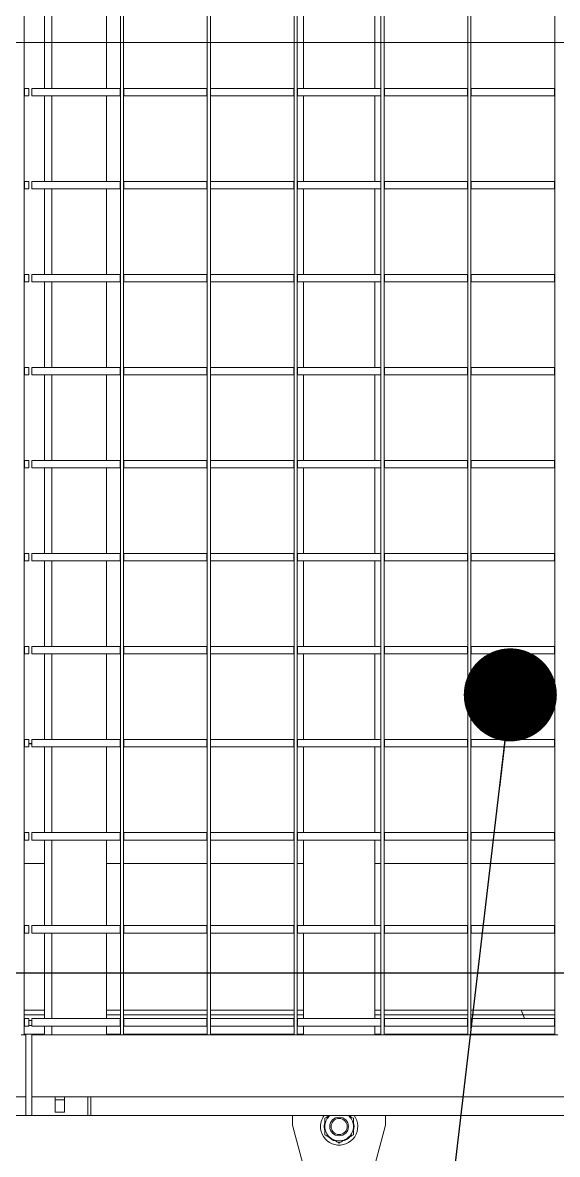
# Model space of a CAD drawing. Extents: x 28911 to 70911, y -59 to 29641.
# Drawn here: x 50763 to 51624, y 19470 to 21295 of the extents above; entities that cross this region are included whole.
import ezdxf
from ezdxf.lldxf.tags import DXFTag

# ---------------------------------------------------------------- set-up
doc = ezdxf.new("R2010")
doc.units = 0
doc.header["$LTSCALE"] = 300
doc.header["$MEASUREMENT"] = 0
doc.linetypes.add('CONTINUA', pattern=[0])
for name, color, linetype, lineweight in [('20 CENTERLINE 0.05', 6, 'CENTER', 9), ('21 CONTINUA 0.05', 6, 'Continuous', 9), ('22 CONTINUA 0.18', 3, 'Continuous', 18), ('23 CONTINUA 0.35', 4, 'Continuous', 35)]:
    doc.layers.add(name, color=color, linetype=linetype, lineweight=lineweight)
doc.styles.get("Standard").update_dxf_attribs({"font": 'STANDARD'})
tags = doc.linetypes.add('CENTER', pattern=[2, 1.25, -0.25, 0.25, -0.25]).pattern_tags.tags
tags[10:11] = [DXFTag(74, 4), DXFTag(75, 0), DXFTag(340, '0'), DXFTag(46, 1.0), DXFTag(50, 0.0), DXFTag(44, 0.0), DXFTag(45, 0.0)]
tags[8:9] = [DXFTag(74, 4), DXFTag(75, 0), DXFTag(340, '0'), DXFTag(46, 1.0), DXFTag(50, 0.0), DXFTag(44, 0.0), DXFTag(45, 0.0)]
tags[6:7] = [DXFTag(74, 4), DXFTag(75, 0), DXFTag(340, '0'), DXFTag(46, 1.0), DXFTag(50, 0.0), DXFTag(44, 0.0), DXFTag(45, 0.0)]
tags[4:5] = [DXFTag(74, 4), DXFTag(75, 0), DXFTag(340, '0'), DXFTag(46, 1.0), DXFTag(50, 0.0), DXFTag(44, 0.0), DXFTag(45, 0.0)]
doc.dimstyles.new('sc1a50_pollici', dxfattribs={"dimscale": 50, "dimtxt": 3, "dimasz": 3, "dimexe": 0, "dimexo": 0, "dimgap": 1, "dimtad": 1, "dimzin": 12, "dimdsep": 46, "dimtxsty": 'Standard', "dimblk": 'CLOSEDBLANK', "dimcen": 1, "dimclrd": 253, "dimclre": 253, "dimclrt": 2, "dimadec": 0, "dimazin": 3, "dimtfac": 1, "dimtmove": 0, "dimatfit": 1, "dimldrblk": 'CLOSEDBLANK', "dimfxl": 1, "dimtolj": 1, "dimtzin": 0, "dimarcsym": 0})

# ---------------------------------------------------------------- blocks, each defined once
blk = doc.blocks.new('A$Cdbd99e87')
at = {"layer": '21 CONTINUA 0.05', "color": 253, "linetype": 'Continuous'}
for p, q in [((4152.5, 1600), (4152.5, -1600)), ((4287.5, 1600), (4287.5, -1600)), ((4292.5, 1600), (4292.5, -1600)), ((4427.5, 1600), (4427.5, -1600)), ((4432.5, 1600), (4432.5, -1600)), ((4442.5, 1586), (4442.5, 1600)), ((4557.5, 1586), (4557.5, 1600)), ((4567.5, 1600), (4567.5, -1600)), ((4572.5, 1600), (4572.5, -1600)), ((4707.5, 1600), (4707.5, -1600)), ((4712.5, 1600), (4712.5, -1600)), ((4847.5, 1600), (4847.5, -1600)), ((4852.5, 1600), (4852.5, -1600)), ((4875, 1586), (4875, 1600)), ((4963, 1586), (4963, 1600)), ((4975, 1586), (4975, 1600)), ((5007.5, 1600), (5007.5, -1600)), ((4153, 1586), (4152.5, 1586)), ((4152.5, 1574), (4153, 1574)), ((4153, 1586), (4153, 1574)), ((4287, 1586), (4153, 1586)), ((4287, 1574), (4153, 1574)), ((4201.5, 1574), (4203.6, 1568.1)), ((4287, 1586), (4287, 1574)), ((4287.5, 1586), (4287, 1586)), ((4287, 1574), (4287.5, 1574)), ((4293, 1586), (4292.5, 1586)), ((4292.5, 1574), (4293, 1574)), ((4293, 1586), (4293, 1574)), ((4427, 1586), (4293, 1586)), ((4427, 1574), (4293, 1574)), ((4427, 1586), (4427, 1574)), ((4427.5, 1586), (4427, 1586)), ((4427, 1574), (4427.5, 1574)), ((4433, 1586), (4432.5, 1586)), ((4432.5, 1574), (4433, 1574)), ((4433, 1586), (4433, 1574)), ((4567, 1586), (4433, 1586)), ((4567, 1574), (4433, 1574)), ((4442.5, 1436), (4442.5, 1574)), ((4557.5, 1436), (4557.5, 1574)), ((4567, 1586), (4567, 1574)), ((4567.5, 1586), (4567, 1586)), ((4567, 1574), (4567.5, 1574)), ((4573, 1586), (4572.5, 1586)), ((4572.5, 1574), (4573, 1574)), ((4573, 1586), (4573, 1574)), ((4707, 1586), (4573, 1586)), ((4707, 1574), (4573, 1574)), ((4707, 1586), (4707, 1574)), ((4707.5, 1586), (4707, 1586)), ((4707, 1574), (4707.5, 1574)), ((4713, 1586), (4712.5, 1586)), ((4712.5, 1574), (4713, 1574)), ((4713, 1586), (4713, 1574)), ((4847, 1586), (4713, 1586)), ((4847, 1574), (4713, 1574)), ((4847, 1586), (4847, 1574)), ((4847.5, 1586), (4847, 1586)), ((4847, 1574), (4847.5, 1574)), ((4853, 1586), (4852.5, 1586)), ((4852.5, 1574), (4853, 1574)), ((4853, 1586), (4853, 1574)), ((4995, 1586), (4853, 1586)), ((4995, 1574), (4853, 1574)), ((4875, 1436), (4875, 1574)), ((4963, 1436), (4963, 1574)), ((4975, 1436), (4975, 1574)), ((4995, 1586), (4995, 1574)), ((5000, 1585), (4995, 1585)), ((5000, 1577.2), (4995, 1577.2)), ((5000, 1586), (5000, 1574)), ((5007, 1586), (5000, 1586)), ((5007, 1574), (5000, 1574)), ((5007, 1586), (5007, 1574)), ((5007.5, 1586), (5007, 1586)), ((5007, 1574), (5007.5, 1574)), ((4152.5, 1568.1), (4203.6, 1568.1)), ((4287.5, 1560.3), (4152.5, 1560.3)), ((4203.6, 1568.1), (4287.5, 1568.1)), ((4206.4, 1560.3), (4203.6, 1568.1)), ((4292.5, 1568.1), (4427.5, 1568.1)), ((4427.5, 1560.3), (4292.5, 1560.3)), ((4432.5, 1568.1), (4442.5, 1568.1)), ((4442.5, 1560.3), (4432.5, 1560.3)), ((4557.5, 1568.1), (4567.5, 1568.1)), ((4567.5, 1560.3), (4557.5, 1560.3)), ((4572.5, 1568.1), (4707.5, 1568.1)), ((4707.5, 1560.3), (4572.5, 1560.3)), ((4712.5, 1568.1), (4847.5, 1568.1)), ((4847.5, 1560.3), (4712.5, 1560.3)), ((4852.5, 1568.1), (4875, 1568.1)), ((4875, 1560.3), (4852.5, 1560.3)), ((4975, 1568.1), (5007.5, 1568.1)), ((5007.5, 1560.3), (4975, 1560.3)), ((4153, 1436), (4152.5, 1436)), ((4152.5, 1424), (4153, 1424)), ((4153, 1436), (4153, 1424)), ((4287, 1436), (4153, 1436)), ((4287, 1424), (4153, 1424)), ((4287, 1436), (4287, 1424)), ((4287.5, 1436), (4287, 1436)), ((4287, 1424), (4287.5, 1424)), ((4293, 1436), (4292.5, 1436)), ((4292.5, 1424), (4293, 1424)), ((4293, 1436), (4293, 1424)), ((4427, 1436), (4293, 1436)), ((4427, 1424), (4293, 1424)), ((4427, 1436), (4427, 1424)), ((4427.5, 1436), (4427, 1436)), ((4427, 1424), (4427.5, 1424)), ((4433, 1436), (4432.5, 1436)), ((4432.5, 1424), (4433, 1424)), ((4433, 1436), (4433, 1424)), ((4567, 1436), (4433, 1436)), ((4567, 1424), (4433, 1424)), ((4442.5, 1286), (4442.5, 1424)), ((4557.5, 1286), (4557.5, 1424)), ((4567, 1436), (4567, 1424)), ((4567.5, 1436), (4567, 1436)), ((4567, 1424), (4567.5, 1424)), ((4573, 1436), (4572.5, 1436)), ((4572.5, 1424), (4573, 1424)), ((4573, 1436), (4573, 1424)), ((4707, 1436), (4573, 1436)), ((4707, 1424), (4573, 1424)), ((4707, 1436), (4707, 1424)), ((4707.5, 1436), (4707, 1436)), ((4707, 1424), (4707.5, 1424)), ((4713, 1436), (4712.5, 1436)), ((4712.5, 1424), (4713, 1424)), ((4713, 1436), (4713, 1424)), ((4847, 1436), (4713, 1436)), ((4847, 1424), (4713, 1424)), ((4847, 1436), (4847, 1424)), ((4847.5, 1436), (4847, 1436)), ((4847, 1424), (4847.5, 1424)), ((4853, 1436), (4852.5, 1436)), ((4852.5, 1424), (4853, 1424)), ((4853, 1436), (4853, 1424)), ((4995, 1436), (4853, 1436)), ((4995, 1424), (4853, 1424)), ((4875, 1286), (4875, 1424)), ((4963, 1286), (4963, 1424)), ((4975, 1286), (4975, 1424)), ((4995, 1436), (4995, 1424)), ((5007, 1436), (5000, 1436)), ((5000, 1436), (5000, 1424)), ((5007, 1424), (5000, 1424)), ((5007, 1436), (5007, 1424)), ((5007.5, 1436), (5007, 1436)), ((5007, 1424), (5007.5, 1424)), ((4152.5, 1324), (4287.5, 1324)), ((4292.5, 1324), (4427.5, 1324)), ((4432.5, 1324), (4442.5, 1324)), ((4557.5, 1324), (4567.5, 1324)), ((4572.5, 1324), (4707.5, 1324)), ((4712.5, 1324), (4847.5, 1324)), ((4852.5, 1324), (4875, 1324)), ((4975, 1324), (5007.5, 1324)), ((4153, 1286), (4152.5, 1286)), ((4153, 1286), (4153, 1274)), ((4287, 1286), (4153, 1286)), ((4287, 1286), (4287, 1274)), ((4287.5, 1286), (4287, 1286)), ((4293, 1286), (4292.5, 1286)), ((4293, 1286), (4293, 1274)), ((4427, 1286), (4293, 1286)), ((4427, 1286), (4427, 1274)), ((4427.5, 1286), (4427, 1286)), ((4433, 1286), (4432.5, 1286)), ((4433, 1286), (4433, 1274)), ((4567, 1286), (4433, 1286)), ((4567, 1286), (4567, 1274)), ((4567.5, 1286), (4567, 1286)), ((4573, 1286), (4572.5, 1286)), ((4573, 1286), (4573, 1274)), ((4707, 1286), (4573, 1286)), ((4707, 1286), (4707, 1274)), ((4707.5, 1286), (4707, 1286)), ((4713, 1286), (4712.5, 1286)), ((4713, 1286), (4713, 1274)), ((4847, 1286), (4713, 1286)), ((4847, 1286), (4847, 1274)), ((4847.5, 1286), (4847, 1286)), ((4853, 1286), (4852.5, 1286)), ((4853, 1286), (4853, 1274)), ((4995, 1286), (4853, 1286)), ((4995, 1286), (4995, 1274)), ((5000, 1286), (5000, 1274)), ((5007, 1286), (5000, 1286)), ((5007, 1286), (5007, 1274)), ((5007.5, 1286), (5007, 1286)), ((4152.5, 1274), (4153, 1274)), ((4287, 1274), (4153, 1274)), ((4287, 1274), (4287.5, 1274)), ((4292.5, 1274), (4293, 1274)), ((4427, 1274), (4293, 1274)), ((4427, 1274), (4427.5, 1274)), ((4432.5, 1274), (4433, 1274)), ((4567, 1274), (4433, 1274)), ((4442.5, 1136), (4442.5, 1274)), ((4557.5, 1136), (4557.5, 1274)), ((4567, 1274), (4567.5, 1274)), ((4572.5, 1274), (4573, 1274)), ((4707, 1274), (4573, 1274)), ((4707, 1274), (4707.5, 1274)), ((4712.5, 1274), (4713, 1274)), ((4847, 1274), (4713, 1274)), ((4847, 1274), (4847.5, 1274)), ((4852.5, 1274), (4853, 1274)), ((4995, 1274), (4853, 1274)), ((4875, 1136), (4875, 1274)), ((4963, 1136), (4963, 1274)), ((4975, 1136), (4975, 1274)), ((5007, 1274), (5000, 1274)), ((5007, 1274), (5007.5, 1274)), ((4153, 1136), (4152.5, 1136)), ((4153, 1136), (4153, 1124)), ((4287, 1136), (4153, 1136)), ((4287, 1136), (4287, 1124)), ((4287.5, 1136), (4287, 1136)), ((4293, 1136), (4292.5, 1136)), ((4293, 1136), (4293, 1124)), ((4427, 1136), (4293, 1136)), ((4427, 1136), (4427, 1124)), ((4427.5, 1136), (4427, 1136)), ((4433, 1136), (4432.5, 1136)), ((4433, 1136), (4433, 1124)), ((4567, 1136), (4433, 1136)), ((4567, 1136), (4567, 1124)), ((4567.5, 1136), (4567, 1136)), ((4573, 1136), (4572.5, 1136)), ((4573, 1136), (4573, 1124)), ((4707, 1136), (4573, 1136)), ((4707, 1136), (4707, 1124)), ((4707.5, 1136), (4707, 1136)), ((4713, 1136), (4712.5, 1136)), ((4713, 1136), (4713, 1124)), ((4847, 1136), (4713, 1136)), ((4847, 1136), (4847, 1124)), ((4847.5, 1136), (4847, 1136)), ((4853, 1136), (4852.5, 1136)), ((4853, 1136), (4853, 1124)), ((4995, 1136), (4853, 1136)), ((4995, 1136), (4995, 1124)), ((5000, 1136), (5000, 1124)), ((5007, 1136), (5000, 1136)), ((5007, 1136), (5007, 1124)), ((5007.5, 1136), (5007, 1136)), ((4152.5, 1124), (4153, 1124)), ((4287, 1124), (4153, 1124)), ((4287, 1124), (4287.5, 1124)), ((4292.5, 1124), (4293, 1124)), ((4427, 1124), (4293, 1124)), ((4427, 1124), (4427.5, 1124)), ((4432.5, 1124), (4433, 1124)), ((4567, 1124), (4433, 1124)), ((4442.5, 986), (4442.5, 1124)), ((4557.5, 986), (4557.5, 1124)), ((4567, 1124), (4567.5, 1124)), ((4572.5, 1124), (4573, 1124)), ((4707, 1124), (4573, 1124)), ((4707, 1124), (4707.5, 1124)), ((4712.5, 1124), (4713, 1124)), ((4847, 1124), (4713, 1124)), ((4847, 1124), (4847.5, 1124)), ((4852.5, 1124), (4853, 1124)), ((4995, 1124), (4853, 1124)), ((4875, 986), (4875, 1124)), ((4963, 986), (4963, 1124)), ((4975, 986), (4975, 1124)), ((4995, 1131), (5000, 1131)), ((4995, 1130.5), (5000, 1130.5)), ((4995, 1130.3), (5000, 1130.3)), ((5007, 1124), (5000, 1124)), ((5007, 1124), (5007.5, 1124)), ((4153, 986), (4152.5, 986)), ((4153, 986), (4153, 974)), ((4287, 986), (4153, 986)), ((4287, 986), (4287, 974)), ((4287.5, 986), (4287, 986)), ((4293, 986), (4292.5, 986)), ((4293, 986), (4293, 974)), ((4427, 986), (4293, 986)), ((4427, 986), (4427, 974)), ((4427.5, 986), (4427, 986)), ((4433, 986), (4432.5, 986)), ((4433, 986), (4433, 974)), ((4567, 986), (4433, 986)), ((4567, 986), (4567, 974)), ((4567.5, 986), (4567, 986)), ((4573, 986), (4572.5, 986)), ((4573, 986), (4573, 974)), ((4707, 986), (4573, 986)), ((4707, 986), (4707, 974)), ((4707.5, 986), (4707, 986)), ((4713, 986), (4712.5, 986)), ((4713, 986), (4713, 974)), ((4847, 986), (4713, 986)), ((4847, 986), (4847, 974)), ((4847.5, 986), (4847, 986)), ((4853, 986), (4852.5, 986)), ((4853, 986), (4853, 974)), ((4995, 986), (4853, 986)), ((4995, 986), (4995, 974)), ((5000, 986), (5000, 974)), ((5007, 986), (5000, 986)), ((5007, 986), (5007, 974)), ((5007.5, 986), (5007, 986)), ((4152.5, 974), (4153, 974)), ((4287, 974), (4153, 974)), ((4287, 974), (4287.5, 974)), ((4292.5, 974), (4293, 974)), ((4427, 974), (4293, 974)), ((4427, 974), (4427.5, 974)), ((4432.5, 974), (4433, 974)), ((4567, 974), (4433, 974)), ((4442.5, 836), (4442.5, 974)), ((4557.5, 836), (4557.5, 974)), ((4567, 974), (4567.5, 974)), ((4572.5, 974), (4573, 974)), ((4707, 974), (4573, 974)), ((4707, 974), (4707.5, 974)), ((4712.5, 974), (4713, 974)), ((4847, 974), (4713, 974)), ((4847, 974), (4847.5, 974)), ((4852.5, 974), (4853, 974)), ((4995, 974), (4853, 974)), ((4875, 836), (4875, 974)), ((4963, 836), (4963, 974)), ((4975, 836), (4975, 974)), ((5007, 974), (5000, 974)), ((5007, 974), (5007.5, 974)), ((4153, 836), (4152.5, 836)), ((4152.5, 824), (4153, 824)), ((4153, 836), (4153, 824)), ((4287, 836), (4153, 836)), ((4287, 824), (4153, 824)), ((4287, 836), (4287, 824)), ((4287.5, 836), (4287, 836)), ((4287, 824), (4287.5, 824)), ((4293, 836), (4292.5, 836)), ((4292.5, 824), (4293, 824)), ((4293, 836), (4293, 824)), ((4427, 836), (4293, 836)), ((4427, 824), (4293, 824)), ((4427, 836), (4427, 824)), ((4427.5, 836), (4427, 836)), ((4427, 824), (4427.5, 824)), ((4433, 836), (4432.5, 836)), ((4432.5, 824), (4433, 824)), ((4433, 836), (4433, 824)), ((4567, 836), (4433, 836)), ((4567, 824), (4433, 824)), ((4442.5, 686), (4442.5, 824)), ((4557.5, 686), (4557.5, 824)), ((4567, 836), (4567, 824)), ((4567.5, 836), (4567, 836)), ((4567, 824), (4567.5, 824)), ((4573, 836), (4572.5, 836)), ((4572.5, 824), (4573, 824)), ((4573, 836), (4573, 824)), ((4707, 836), (4573, 836)), ((4707, 824), (4573, 824)), ((4707, 836), (4707, 824)), ((4707.5, 836), (4707, 836)), ((4707, 824), (4707.5, 824)), ((4713, 836), (4712.5, 836)), ((4712.5, 824), (4713, 824)), ((4713, 836), (4713, 824)), ((4847, 836), (4713, 836)), ((4847, 824), (4713, 824)), ((4847, 836), (4847, 824)), ((4847.5, 836), (4847, 836)), ((4847, 824), (4847.5, 824)), ((4853, 836), (4852.5, 836)), ((4852.5, 824), (4853, 824)), ((4853, 836), (4853, 824)), ((4995, 836), (4853, 836)), ((4995, 824), (4853, 824)), ((4875, 686), (4875, 824)), ((4963, 686), (4963, 824)), ((4975, 686), (4975, 824)), ((4995, 836), (4995, 824)), ((5007, 836), (5000, 836)), ((5000, 836), (5000, 824)), ((5007, 824), (5000, 824)), ((5007, 836), (5007, 824)), ((5007.5, 836), (5007, 836)), ((5007, 824), (5007.5, 824)), ((4153, 686), (4152.5, 686)), ((4153, 686), (4153, 674)), ((4287, 686), (4153, 686)), ((4287, 686), (4287, 674)), ((4287.5, 686), (4287, 686)), ((4293, 686), (4292.5, 686)), ((4293, 686), (4293, 674)), ((4427, 686), (4293, 686)), ((4427, 686), (4427, 674)), ((4427.5, 686), (4427, 686)), ((4433, 686), (4432.5, 686)), ((4433, 686), (4433, 674)), ((4567, 686), (4433, 686)), ((4567, 686), (4567, 674)), ((4567.5, 686), (4567, 686)), ((4573, 686), (4572.5, 686)), ((4573, 686), (4573, 674)), ((4707, 686), (4573, 686)), ((4707, 686), (4707, 674)), ((4707.5, 686), (4707, 686)), ((4713, 686), (4712.5, 686)), ((4713, 686), (4713, 674)), ((4847, 686), (4713, 686)), ((4847, 686), (4847, 674)), ((4847.5, 686), (4847, 686)), ((4853, 686), (4852.5, 686)), ((4853, 686), (4853, 674)), ((4995, 686), (4853, 686)), ((4995, 686), (4995, 674)), ((5000, 686), (5000, 674)), ((5007, 686), (5000, 686)), ((5007, 686), (5007, 674)), ((5007.5, 686), (5007, 686)), ((4152.5, 674), (4153, 674)), ((4287, 674), (4153, 674)), ((4287, 674), (4287.5, 674)), ((4292.5, 674), (4293, 674)), ((4427, 674), (4293, 674)), ((4427, 674), (4427.5, 674)), ((4432.5, 674), (4433, 674)), ((4567, 674), (4433, 674)), ((4442.5, 536), (4442.5, 674)), ((4557.5, 536), (4557.5, 674)), ((4567, 674), (4567.5, 674)), ((4572.5, 674), (4573, 674)), ((4707, 674), (4573, 674)), ((4707, 674), (4707.5, 674)), ((4712.5, 674), (4713, 674)), ((4847, 674), (4713, 674)), ((4847, 674), (4847.5, 674)), ((4852.5, 674), (4853, 674)), ((4995, 674), (4853, 674)), ((4875, 536), (4875, 674)), ((4963, 536), (4963, 674)), ((4975, 536), (4975, 674)), ((5007, 674), (5000, 674)), ((5007, 674), (5007.5, 674)), ((4153, 536), (4152.5, 536)), ((4153, 536), (4153, 524)), ((4287, 536), (4153, 536)), ((4287, 536), (4287, 524)), ((4287.5, 536), (4287, 536)), ((4293, 536), (4292.5, 536)), ((4293, 536), (4293, 524)), ((4427, 536), (4293, 536)), ((4427, 536), (4427, 524)), ((4427.5, 536), (4427, 536)), ((4433, 536), (4432.5, 536)), ((4433, 536), (4433, 524)), ((4567, 536), (4433, 536)), ((4567, 536), (4567, 524)), ((4567.5, 536), (4567, 536)), ((4573, 536), (4572.5, 536)), ((4573, 536), (4573, 524)), ((4707, 536), (4573, 536)), ((4707, 536), (4707, 524)), ((4707.5, 536), (4707, 536)), ((4713, 536), (4712.5, 536)), ((4713, 536), (4713, 524)), ((4847, 536), (4713, 536)), ((4847, 536), (4847, 524)), ((4847.5, 536), (4847, 536)), ((4853, 536), (4852.5, 536)), ((4853, 536), (4853, 524)), ((4995, 536), (4853, 536)), ((4995, 536), (4995, 524)), ((5000, 536), (5000, 524)), ((5007, 536), (5000, 536)), ((5007, 536), (5007, 524)), ((5007.5, 536), (5007, 536)), ((4152.5, 524), (4153, 524)), ((4287, 524), (4153, 524)), ((4287, 524), (4287.5, 524)), ((4292.5, 524), (4293, 524)), ((4427, 524), (4293, 524)), ((4427, 524), (4427.5, 524)), ((4432.5, 524), (4433, 524)), ((4567, 524), (4433, 524)), ((4442.5, 386), (4442.5, 524)), ((4557.5, 386), (4557.5, 524)), ((4567, 524), (4567.5, 524)), ((4572.5, 524), (4573, 524)), ((4707, 524), (4573, 524)), ((4707, 524), (4707.5, 524)), ((4712.5, 524), (4713, 524)), ((4847, 524), (4713, 524)), ((4847, 524), (4847.5, 524)), ((4852.5, 524), (4853, 524)), ((4995, 524), (4853, 524)), ((4875, 386), (4875, 524)), ((4963, 386), (4963, 524)), ((4975, 386), (4975, 524)), ((5007, 524), (5000, 524)), ((5007, 524), (5007.5, 524)), ((4153, 386), (4152.5, 386)), ((4153, 386), (4153, 374)), ((4287, 386), (4153, 386)), ((4287, 386), (4287, 374)), ((4287.5, 386), (4287, 386)), ((4293, 386), (4292.5, 386)), ((4293, 386), (4293, 374)), ((4427, 386), (4293, 386)), ((4427, 386), (4427, 374)), ((4427.5, 386), (4427, 386)), ((4433, 386), (4432.5, 386)), ((4433, 386), (4433, 374)), ((4567, 386), (4433, 386)), ((4567, 386), (4567, 374)), ((4567.5, 386), (4567, 386)), ((4573, 386), (4572.5, 386)), ((4573, 386), (4573, 374)), ((4707, 386), (4573, 386)), ((4707, 386), (4707, 374)), ((4707.5, 386), (4707, 386)), ((4713, 386), (4712.5, 386)), ((4713, 386), (4713, 374)), ((4847, 386), (4713, 386)), ((4847, 386), (4847, 374)), ((4847.5, 386), (4847, 386)), ((4853, 386), (4852.5, 386)), ((4853, 386), (4853, 374)), ((4995, 386), (4853, 386)), ((4995, 386), (4995, 374)), ((5000, 386), (5000, 374)), ((5007, 386), (5000, 386)), ((5007, 386), (5007, 374)), ((5007.5, 386), (5007, 386)), ((4152.5, 374), (4153, 374)), ((4287, 374), (4153, 374)), ((4287, 374), (4287.5, 374)), ((4292.5, 374), (4293, 374)), ((4427, 374), (4293, 374)), ((4427, 374), (4427.5, 374)), ((4432.5, 374), (4433, 374)), ((4567, 374), (4433, 374)), ((4442.5, 236), (4442.5, 374)), ((4557.5, 236), (4557.5, 374)), ((4567, 374), (4567.5, 374)), ((4572.5, 374), (4573, 374)), ((4707, 374), (4573, 374)), ((4707, 374), (4707.5, 374)), ((4712.5, 374), (4713, 374)), ((4847, 374), (4713, 374)), ((4847, 374), (4847.5, 374)), ((4852.5, 374), (4853, 374)), ((4995, 374), (4853, 374)), ((4875, 236), (4875, 374)), ((4963, 236), (4963, 374)), ((4975, 236), (4975, 374)), ((5007, 374), (5000, 374)), ((5007, 374), (5007.5, 374)), ((4153, 236), (4152.5, 236)), ((4152.5, 224), (4153, 224)), ((4153, 236), (4153, 224)), ((4287, 236), (4153, 236)), ((4287, 224), (4153, 224)), ((4287, 236), (4287, 224)), ((4287.5, 236), (4287, 236)), ((4287, 224), (4287.5, 224)), ((4293, 236), (4292.5, 236)), ((4292.5, 224), (4293, 224)), ((4293, 236), (4293, 224)), ((4427, 236), (4293, 236)), ((4427, 224), (4293, 224)), ((4427, 236), (4427, 224)), ((4427.5, 236), (4427, 236)), ((4427, 224), (4427.5, 224)), ((4433, 236), (4432.5, 236)), ((4432.5, 224), (4433, 224)), ((4433, 236), (4433, 224)), ((4567, 236), (4433, 236)), ((4567, 224), (4433, 224)), ((4442.5, 86), (4442.5, 224)), ((4557.5, 86), (4557.5, 224)), ((4567, 236), (4567, 224)), ((4567.5, 236), (4567, 236)), ((4567, 224), (4567.5, 224)), ((4573, 236), (4572.5, 236)), ((4572.5, 224), (4573, 224)), ((4573, 236), (4573, 224)), ((4707, 236), (4573, 236)), ((4707, 224), (4573, 224)), ((4707, 236), (4707, 224)), ((4707.5, 236), (4707, 236)), ((4707, 224), (4707.5, 224)), ((4713, 236), (4712.5, 236)), ((4712.5, 224), (4713, 224)), ((4713, 236), (4713, 224)), ((4847, 236), (4713, 236)), ((4847, 224), (4713, 224)), ((4847, 236), (4847, 224)), ((4847.5, 236), (4847, 236)), ((4847, 224), (4847.5, 224)), ((4853, 236), (4852.5, 236)), ((4852.5, 224), (4853, 224)), ((4853, 236), (4853, 224)), ((4995, 236), (4853, 236)), ((4995, 224), (4853, 224)), ((4875, 86), (4875, 224)), ((4963, 86), (4963, 224)), ((4975, 86), (4975, 224)), ((4995, 236), (4995, 224)), ((5000, 236), (5000, 224)), ((5007, 236), (5000, 236)), ((5007, 224), (5000, 224)), ((5007, 236), (5007, 224)), ((5007.5, 236), (5007, 236)), ((5007, 224), (5007.5, 224)), ((4153, 86), (4152.5, 86)), ((4152.5, 74), (4153, 74)), ((4153, 86), (4153, 74)), ((4287, 86), (4153, 86)), ((4287, 74), (4153, 74)), ((4287, 86), (4287, 74)), ((4287.5, 86), (4287, 86)), ((4287, 74), (4287.5, 74)), ((4293, 86), (4292.5, 86)), ((4292.5, 74), (4293, 74)), ((4293, 86), (4293, 74)), ((4427, 86), (4293, 86)), ((4427, 74), (4293, 74)), ((4427, 86), (4427, 74)), ((4427.5, 86), (4427, 86)), ((4427, 74), (4427.5, 74)), ((4433, 86), (4432.5, 86)), ((4432.5, 74), (4433, 74)), ((4433, 86), (4433, 74)), ((4567, 86), (4433, 86)), ((4567, 74), (4433, 74)), ((4442.5, -64), (4442.5, 74)), ((4557.5, -64), (4557.5, 74)), ((4567, 86), (4567, 74)), ((4567.5, 86), (4567, 86)), ((4567, 74), (4567.5, 74)), ((4573, 86), (4572.5, 86)), ((4572.5, 74), (4573, 74)), ((4573, 86), (4573, 74)), ((4707, 86), (4573, 86)), ((4707, 74), (4573, 74)), ((4707, 86), (4707, 74)), ((4707.5, 86), (4707, 86)), ((4707, 74), (4707.5, 74)), ((4713, 86), (4712.5, 86)), ((4712.5, 74), (4713, 74)), ((4713, 86), (4713, 74)), ((4847, 86), (4713, 86)), ((4847, 74), (4713, 74)), ((4847, 86), (4847, 74)), ((4847.5, 86), (4847, 86)), ((4847, 74), (4847.5, 74)), ((4853, 86), (4852.5, 86)), ((4852.5, 74), (4853, 74)), ((4853, 86), (4853, 74)), ((4995, 86), (4853, 86)), ((4995, 74), (4853, 74)), ((4875, -64), (4875, 74)), ((4963, -64), (4963, 74)), ((4975, -64), (4975, 74)), ((4995, 86), (4995, 74)), ((5000, 86), (5000, 74)), ((5007, 86), (5000, 86)), ((5007, 74), (5000, 74)), ((5007, 86), (5007, 74)), ((5007.5, 86), (5007, 86)), ((5007, 74), (5007.5, 74))]:
    blk.add_line(p, q, dxfattribs=at)
at = {"layer": '22 CONTINUA 0.18', "color": 7, "linetype": 'Continuous'}
for p, q in [((4425, 1746), (4443.8, 1816)), ((4556.2, 1816), (4575, 1746)), ((4486.7, 1766.9), (4490.3, 1769)), ((4509.7, 1769), (4513.3, 1766.9)), ((4425, 1730), (4425, 1746)), ((4477, 1745.9), (4477, 1750.1)), ((4523, 1750.1), (4523, 1745.9)), ((4575, 1746), (4575, 1730)), ((4900, 1730), (4100, 1730)), ((4517.1, 1731.1), (4515.9, 1730)), ((4900, 1730), (4900, 1700)), ((4905, 1730), (4900, 1730)), ((4905, 1700), (4905, 1730)), ((4905, 1730), (4995, 1730)), ((4957.5, 1725), (4942.5, 1725)), ((4942.5, 1705), (4942.5, 1725)), ((4957.5, 1705), (4957.5, 1725)), ((4995, 1730), (4995, 1700)), ((5005, 1730), (4995, 1730)), ((5005, 1700), (5005, 1730)), ((5005, 1730), (5095, 1730)), ((4995, 1700), (4005, 1700)), ((4957.5, 1705), (4942.5, 1705)), ((4942.5, 1700), (4942.5, 1705)), ((4957.5, 1700), (4942.5, 1700)), ((4957.5, 1700), (4957.5, 1705)), ((4995, 1700), (4995, 1692.9)), ((5995, 1700), (5005, 1700)), ((5005, 1700), (5005, 1692.9)), ((4995, 1692.9), (4995, 1607.1)), ((5005, 1692.9), (5005, 1607.1))]:
    blk.add_line(p, q, dxfattribs=at)
at = {"layer": '22 CONTINUA 0.18', "color": 253, "linetype": 'Continuous'}
for p, q in [((4995, 1607.1), (4995, 1600)), ((5005, 1607.1), (5005, 1600)), ((4147.5, 1600), (4152.5, 1600)), ((4287.5, 1600), (4152.5, 1600)), ((4287.5, 1599), (4152.5, 1599)), ((4287.5, 1600), (4292.5, 1600)), ((4427.5, 1600), (4292.5, 1600)), ((4427.5, 1599), (4292.5, 1599)), ((4427.5, 1600), (4432.5, 1600)), ((4477.2, 1600), (4432.5, 1600)), ((4442.5, 1599), (4432.5, 1599)), ((4477.2, 1600), (4522.8, 1600)), ((4567.5, 1600), (4522.8, 1600)), ((4567.5, 1599), (4557.5, 1599)), ((4567.5, 1600), (4572.5, 1600)), ((4707.5, 1600), (4572.5, 1600)), ((4707.5, 1599), (4572.5, 1599)), ((4707.5, 1600), (4712.5, 1600)), ((4847.5, 1600), (4712.5, 1600)), ((4847.5, 1599), (4712.5, 1599)), ((4847.5, 1600), (4852.5, 1600)), ((4916.7, 1600), (4852.5, 1600)), ((4875, 1599), (4852.5, 1599)), ((4939.4, 1600), (4916.7, 1600)), ((4963, 1600), (4939.4, 1600)), ((4995, 1600), (4963, 1600)), ((4975, 1599), (5007.5, 1599)), ((5007.5, 1600), (5005, 1600)), ((5007.5, 1600), (5012.5, 1600))]:
    blk.add_line(p, q, dxfattribs=at)
at = {"layer": '22 CONTINUA 0.18', "color": 7, "linetype": 'Continuous', "flags": 128}
for points in [[(4523.2, 1754.3), (4523.3, 1753.6), (4523.8, 1750.7)], [(4484.1, 1730), (4483.1, 1731), (4482.9, 1731.2)]]:
    blk.add_lwpolyline(points, dxfattribs=at)
at = {"layer": '22 CONTINUA 0.18', "color": 7, "linetype": 'Continuous'}
for radius in [15, 13]:
    blk.add_circle((4500, 1748), radius, dxfattribs=at)
for radius, start, end in [(30, 6.4252, 216.8699), (24, 103.4464, 135.352), (23.1, 65.1716, 114.8284), (24, 44.4822, 76.3361), (24, 164.8616, 195.2291), (23.1, 125.1716, 174.8284), (23.1, 5.1716, 54.8284), (23.1, 185.1716, 231.2078), (23.1, 308.7922, 354.8284), (24, 344.8613, 6.4252), (30, 323.1301, 6.4252)]:
    blk.add_arc((4500, 1748), radius, start, end, dxfattribs=at)
for points, knots in [([(4500, 1774.6), (4498.4, 1773.6), (4495.2, 1771.8), (4492, 1769.9), (4490.3, 1769)], [0, 0, 0, 0, 0.496994, 1, 1, 1, 1]), ([(4509.7, 1769), (4508.1, 1769.9), (4504.8, 1771.8), (4501.6, 1773.6), (4500, 1774.6)], [0, 0, 0, 0, 0.496394, 1, 1, 1, 1]), ([(4486.7, 1766.9), (4485.1, 1765.9), (4481.8, 1764), (4478.6, 1762.2), (4477, 1761.3)], [0, 0, 0, 0, 0.496394, 1, 1, 1, 1]), ([(4477, 1761.3), (4477, 1759.5), (4477, 1755.8), (4477, 1752), (4477, 1750.1)], [0, 0, 0, 0, 0.496994, 1, 1, 1, 1]), ([(4523, 1761.3), (4521.4, 1762.2), (4518.2, 1764), (4515, 1765.9), (4513.3, 1766.9)], [0, 0, 0, 0, 0.496994, 1, 1, 1, 1]), ([(4523, 1750.1), (4523, 1752), (4523, 1755.8), (4523, 1759.4), (4523, 1761.3)], [0, 0, 0, 0, 0.496394, 1, 1, 1, 1]), ([(4477, 1745.9), (4477, 1744), (4477, 1740.2), (4477, 1736.6), (4477, 1734.7)], [0, 0, 0, 0, 0.496394, 1, 1, 1, 1]), ([(4477, 1734.7), (4478.6, 1733.8), (4481.3, 1732.3), (4484, 1730.7), (4485.2, 1730)], [0, 0, 0, 0, 0.588288, 1, 1, 1, 1]), ([(4514.8, 1730), (4515.9, 1730.6), (4518.7, 1732.2), (4521.4, 1733.8), (4523, 1734.7)], [0, 0, 0, 0, 0.403896, 1, 1, 1, 1]), ([(4523, 1734.7), (4523, 1736.5), (4523, 1740.2), (4523, 1744), (4523, 1745.9)], [0, 0, 0, 0, 0.496994, 1, 1, 1, 1])]:
    blk.add_open_spline(points, degree=3, knots=knots, dxfattribs=at)
blk = doc.blocks.new('*U74')
at = {"color": 1, "linetype": 'CONTINUA', "ltscale": 5}
blk.add_line((-12000, -1500), (0, -1500), dxfattribs=at)
blk = doc.blocks.new('_ClosedBlank')
at = {"color": 0, "linetype": 'ByBlock', "lineweight": -2}
for p, q in [((-1, 0.167), (0, 0)), ((-1, 0.167), (-1, -0.167)), ((0, 0), (-1, -0.167))]:
    blk.add_line(p, q, dxfattribs=at)

msp = doc.modelspace()

# ---------------------------------------------------------------- linework, layer by layer
at = {"layer": '20 CENTERLINE 0.05'}
msp.add_line((42272.732, 21262.689), (60272.732, 21262.689), dxfattribs=at)

# ---------------------------------------------------------------- block references
at = {"ltscale": 50}
msp.add_blockref('*U74', (56272.732, 21262.689), dxfattribs=at)
at = {"layer": '23 CONTINUA 0.35', "rotation": 180}
msp.add_blockref('A$Cdbd99e87', (55772.732, 21262.689), dxfattribs=at)

# ---------------------------------------------------------------- leaders
msp.add_leader([(51548.631, 20210.727), (50829.198, 14097.084), (50834.082, 13741.156)], dimstyle='sc1a50_pollici', override={"dimtad": 0, "dimldrblk": 'Dot'})

doc.saveas('drawing.dxf')
